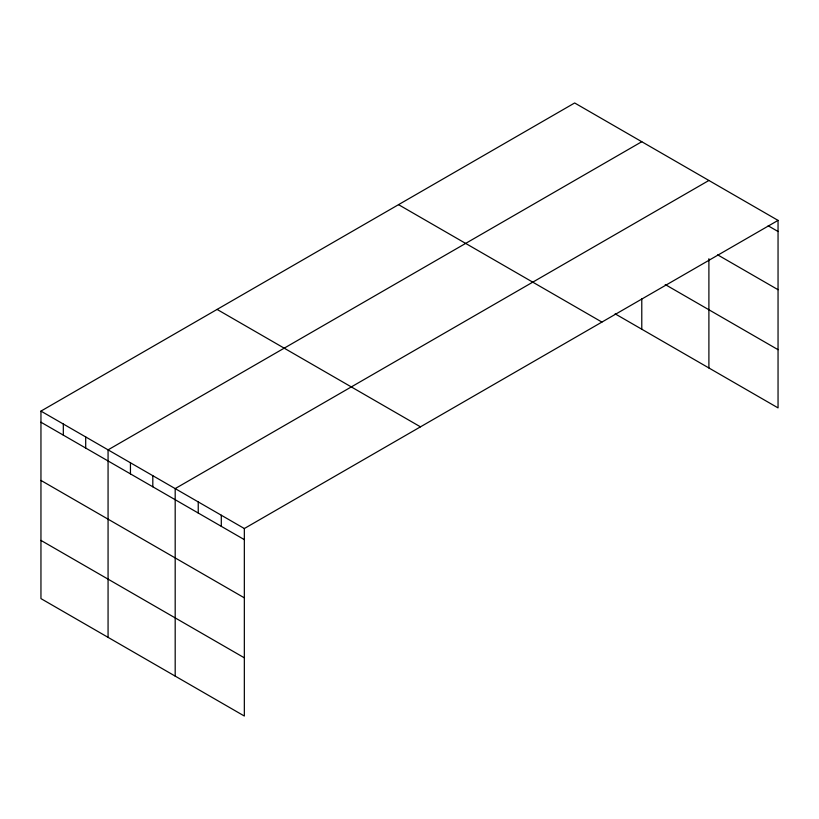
<?xml version="1.0" encoding="UTF-8"?>
<svg xmlns="http://www.w3.org/2000/svg" width="819" height="819" viewBox="0 0 819 819"><rect width="100%" height="100%" fill="white"/><g stroke="black" fill="none" stroke-linecap="round" stroke-linejoin="round"><path stroke-width="1.23" d="M778.05 220.393L574.662 102.969L40.95 411.107L40.95 598.607L244.338 716.031L244.338 528.531L778.05 220.393L778.05 407.893L615.141 313.841M641.779 141.718L108.067 449.856L108.067 637.356M708.896 180.467L175.184 488.605L175.184 676.105M768.171 225.798L778.05 231.501M717.679 254.863L778.05 289.711M665.212 284.541L778.05 349.682M398.536 204.658L601.924 322.082M217.076 309.418L420.464 426.842M40.95 411.107L244.338 528.531M40.95 422.215L244.338 539.639M40.95 480.425L244.338 597.85M40.95 540.397L244.338 657.821M708.896 258.722L708.896 367.977M641.779 298.853L641.779 329.218M221.294 515.223L221.294 526.33M198.239 501.914L198.239 513.022M152.815 475.685L152.815 486.793M130.446 462.766L130.446 473.884M85.698 436.936L85.698 448.044M63.319 424.017L63.319 435.124"/></g></svg>
